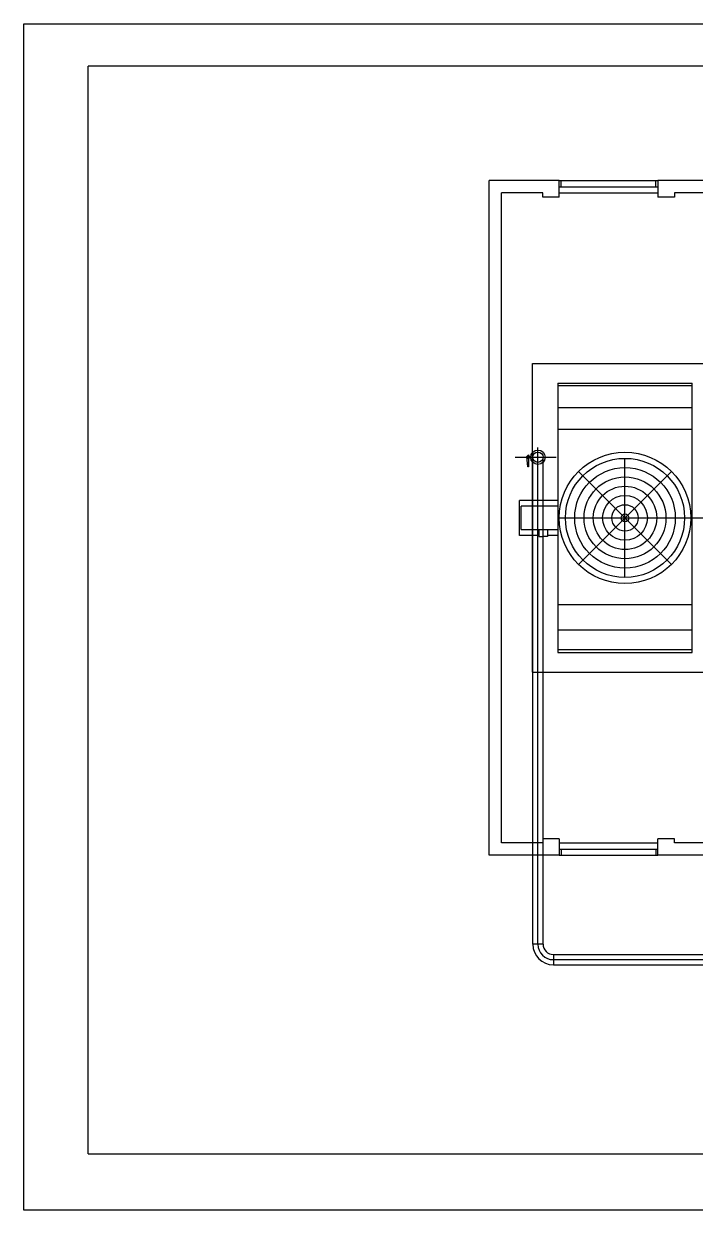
# Model space of a CAD drawing. Extents: x 0 to 3462, y 0 to 2308.
# Drawn here: x 0 to 653, y 0 to 1154 of the extents above; entities that cross this region are included whole.
import ezdxf

# ---------------------------------------------------------------- set-up
doc = ezdxf.new("R2010")
doc.units = 0
doc.header["$LTSCALE"] = 15
doc.linetypes.add('CENTER2', pattern=[0])
doc.linetypes.add('HIDDEN', pattern=[0])
for name, color, linetype in [('AWALL', 8, 'CONTINUOUS'), ('CL', 9, 'CENTER2'), ('CWS', 5, 'CONTINUOUS'), ('CWUG', 8, 'HIDDEN'), ('FUTURE', 9, 'HIDDEN'), ('TITLEBLK', 7, 'CONTINUOUS')]:
    doc.layers.add(name, color=color, linetype=linetype)

msp = doc.modelspace()

# ---------------------------------------------------------------- linework, layer by layer
at = {"layer": 'AWALL', "color": 0}
for p, q in [((452.5, 345.3), (452.5, 1001.3)), ((520.5, 1001.3), (452.5, 1001.3)), ((520.5, 1001.3), (616.5, 1001.3)), ((520.5, 985.3), (520.5, 1001.3)), ((520.5, 995.3), (616.5, 995.3)), ((522.5, 995.3), (522.5, 1001.3)), ((614.5, 995.3), (614.5, 1001.3)), ((714.5, 1001.3), (616.5, 1001.3)), ((616.5, 1001.3), (616.5, 985.3)), ((464.5, 357.3), (464.5, 989.3)), ((504.5, 989.3), (464.5, 989.3)), ((504.5, 985.3), (504.5, 989.3)), ((520.5, 985.3), (504.5, 985.3)), ((520.5, 989.3), (616.5, 989.3)), ((632.5, 985.3), (616.5, 985.3)), ((698.5, 989.3), (632.5, 989.3)), ((632.5, 989.3), (632.5, 985.3)), ((494.5, 523.3), (494.5, 823.3)), ((494.5, 823.3), (1070.5, 823.3)), ((494.5, 523.3), (1172.5, 523.3)), ((520.5, 361.3), (504.5, 361.3)), ((504.5, 361.3), (504.5, 357.3)), ((520.5, 361.3), (520.5, 345.3)), ((616.5, 345.3), (616.5, 361.3)), ((632.5, 361.3), (616.5, 361.3)), ((632.5, 357.3), (632.5, 361.3)), ((504.5, 357.3), (464.5, 357.3)), ((520.5, 357.3), (616.5, 357.3)), ((520.5, 351.3), (616.5, 351.3)), ((522.5, 351.3), (522.5, 345.3)), ((614.5, 351.3), (614.5, 345.3)), ((698.5, 357.3), (632.5, 357.3)), ((520.5, 345.3), (452.5, 345.3)), ((520.5, 345.3), (616.5, 345.3)), ((714.5, 345.3), (616.5, 345.3))]:
    msp.add_line(p, q, dxfattribs=at)
at = {"layer": 'CL', "color": 0}
for p, q in [((499.9, 258.7), (499.9, 741.9)), ((477.7, 732.3), (517.7, 732.3)), ((646, 673.3), (679.4, 673.3)), ((514.9, 243.7), (1200.6, 243.7))]:
    msp.add_line(p, q, dxfattribs=at)
msp.add_arc((514.9, 258.7), 15, 180, 270, dxfattribs=at)
at = {"layer": 'CWS', "color": 0}
for p, q in [((489.2, 733.1), (490.6, 734.7)), ((490.1, 723), (489.2, 733.1)), ((490.3, 730.7), (490.3, 734)), ((490.3, 734), (490.9, 734)), ((490.9, 730.7), (490.3, 730.7)), ((490.6, 734.7), (490.6, 723)), ((490.9, 734), (490.9, 730.7)), ((493.1, 732.7), (490.9, 732.7)), ((493.1, 731.9), (490.9, 731.9)), ((490.6, 723), (490.1, 723))]:
    msp.add_line(p, q, dxfattribs=at)
for radius in [7.01, 5.01]:
    msp.add_circle((499.9, 732.3), radius, dxfattribs=at)
at = {"layer": 'CWUG', "color": 0}
for p, q in [((494.9, 258.7), (494.9, 732.3)), ((504.9, 258.7), (504.9, 732.3)), ((504.9, 258.7), (494.9, 258.7)), ((514.9, 248.7), (1200.6, 248.7)), ((514.9, 248.7), (514.9, 238.7)), ((514.9, 238.7), (1200.6, 238.7))]:
    msp.add_line(p, q, dxfattribs=at)
for radius in [20, 10]:
    msp.add_arc((514.9, 258.7), radius, 180, 270, dxfattribs=at)
at = {"layer": 'FUTURE', "color": 0}
for p, q in [((519.2, 804.3), (519.2, 542.3)), ((519.2, 804.3), (649.9, 804.3)), ((519.2, 802.1), (649.9, 802.1)), ((649.9, 542.3), (649.9, 804.3)), ((519.2, 780.6), (649.9, 780.6)), ((519.2, 759.7), (649.9, 759.7)), ((584.5, 615.4), (584.5, 731.1)), ((629.7, 628.1), (539.4, 718.4)), ((539.4, 628.1), (629.7, 718.4)), ((519.2, 690.3), (481.8, 690.3)), ((481.8, 656.2), (481.8, 690.3)), ((519.2, 684.6), (483.6, 684.6)), ((520.7, 673.3), (648.4, 673.3)), ((483.6, 661.9), (519.2, 661.9)), ((509.3, 661.6), (500.8, 661.6)), ((500.6, 656.2), (481.8, 656.2)), ((519.2, 656.2), (509.5, 656.2)), ((649.9, 588.8), (519.2, 588.8)), ((649.9, 564.1), (519.2, 564.1)), ((649.9, 544.9), (519.2, 544.9)), ((519.2, 542.3), (649.9, 542.3))]:
    msp.add_line(p, q, dxfattribs=at)
for points in [[(483.6, 661.9), (483.6, 684.6)], [(500.8, 661.6), (500.8, 655.1), (505, 655.1)], [(509.3, 661.6), (509.3, 655.1), (505, 655.1)]]:
    msp.add_lwpolyline(points, dxfattribs=at)
for radius in [63.9, 57.9, 48.9, 39.8, 30.8, 21.8, 12.8, 3.79]:
    msp.add_circle((584.5, 673.3), radius, dxfattribs=at)
at = {"layer": 'TITLEBLK', "color": 0}
for p, q in [((62.5, 54.8), (62.5, 1112.5)), ((1654, 1112.5), (62.5, 1112.5)), ((62.5, 54.8), (1654, 54.8))]:
    msp.add_line(p, q, dxfattribs=at)
msp.add_lwpolyline([(0, 0), (0, 1153.8), (1730.8, 1153.8), (1730.8, 0), (0, 0)], close=True, dxfattribs=at)

doc.saveas('drawing.dxf')
